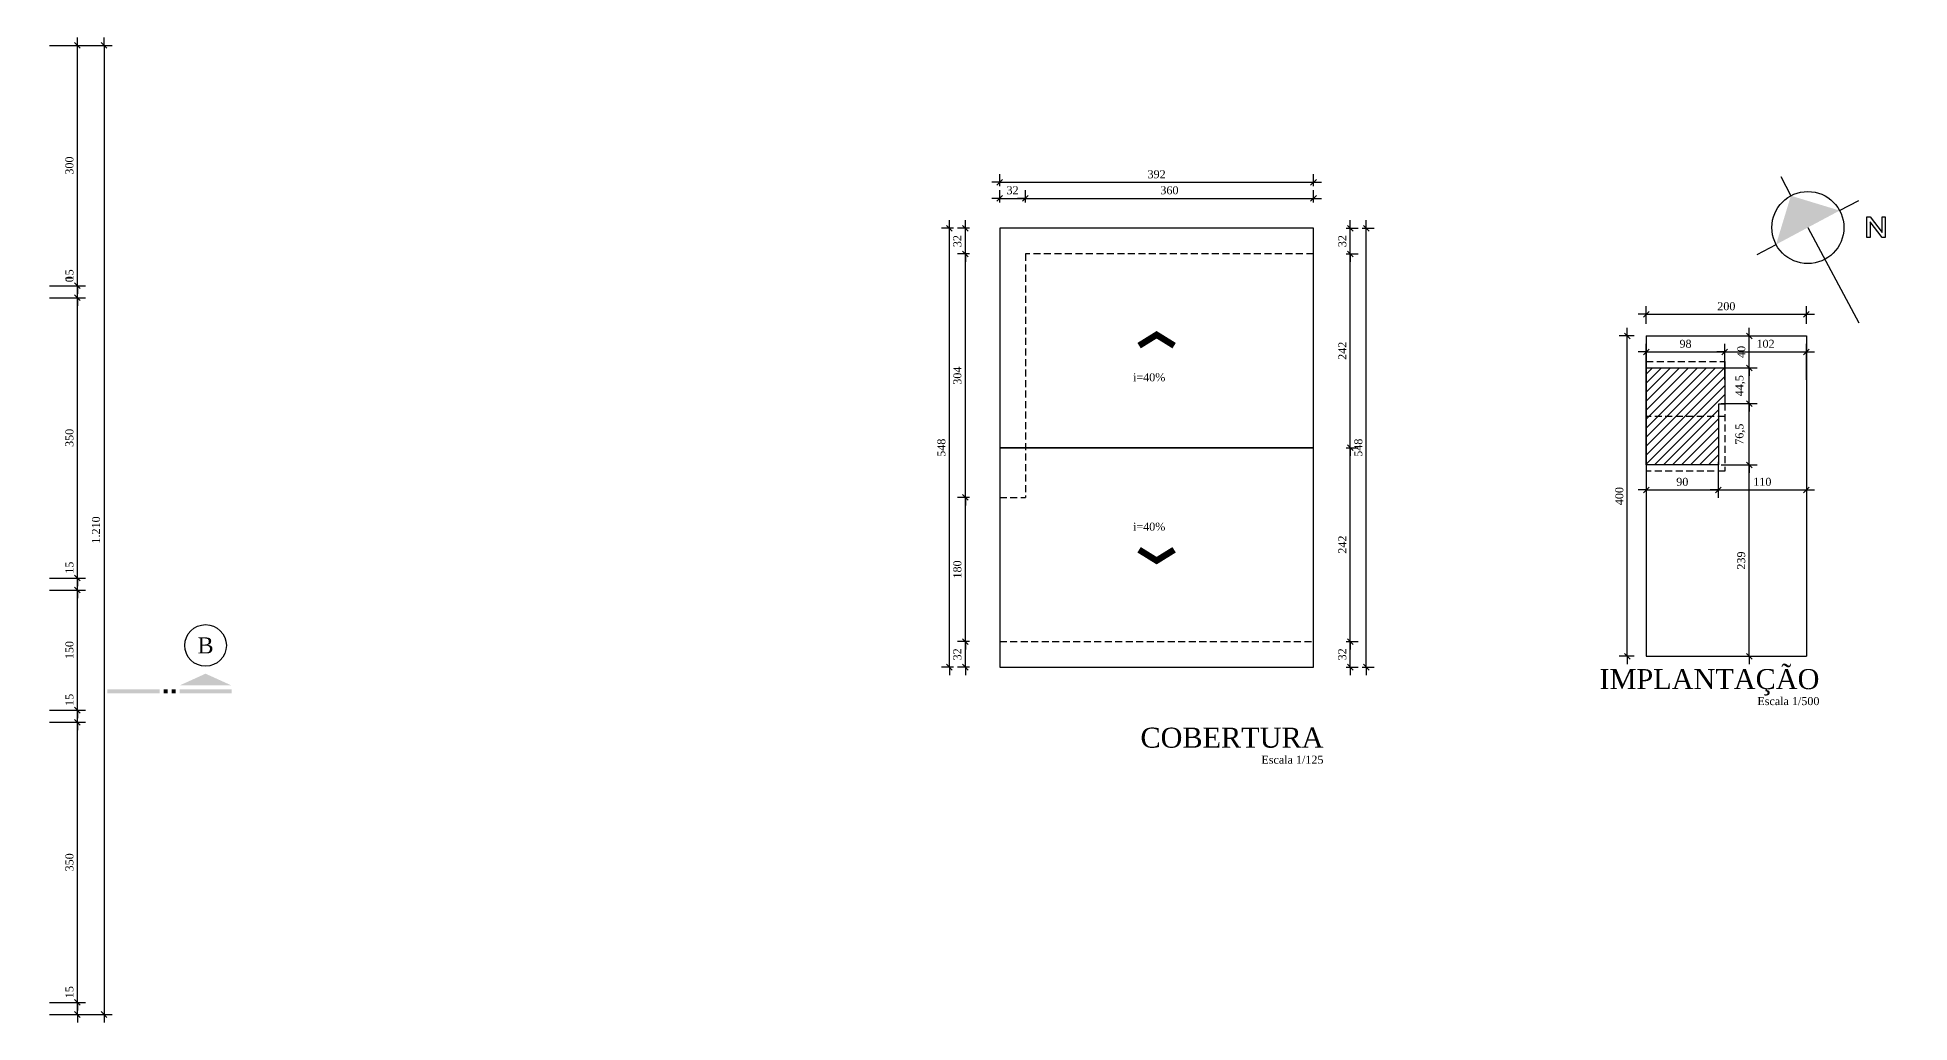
# Model space of a CAD drawing. Extents: x -3950 to 2084, y 1379 to 9369.
# Drawn here: x -2491 to -152, y 6006 to 7236 of the extents above; entities that cross this region are included whole.
import ezdxf
from ezdxf.enums import TextEntityAlignment as Align

# ---------------------------------------------------------------- set-up
doc = ezdxf.new("R2010")
doc.units = 0
doc.header["$LTSCALE"] = 35
doc.linetypes.add('HIDDEN', pattern=[0.375, 0.25, -0.125])
doc.layers.get('0').update_dxf_attribs({"linetype": 'CONTINUOUS'})
doc.layers.get('DEFPOINTS').update_dxf_attribs({"linetype": 'CONTINUOUS'})
for name, color, linetype in [('COTA', 13, 'CONTINUOUS'), ('ESPEC', 2, 'CONTINUOUS'), ('LINVISTA', 13, 'CONTINUOUS'), ('PROJECAO', 13, 'HIDDEN'), ('REG120-160', 4, 'CONTINUOUS'), ('REG60-100', 7, 'CONTINUOUS')]:
    doc.layers.add(name, color=color, linetype=linetype)
doc.styles.add('REGUA160', font='times.ttf')
doc.styles.add('REGUA200', font='times.ttf')
doc.styles.add('REGUA80', font='times.ttf')
doc.dimstyles.get("Standard").update_dxf_attribs({"dimscale": 5, "dimtxt": 2, "dimasz": 0.01, "dimexe": 2, "dimexo": 3, "dimgap": 0.98, "dimtad": 1, "dimrnd": 0.5, "dimdsep": 46, "dimlunit": 6, "dimtxsty": 'REGUA80', "dimcen": 4, "dimdle": 4, "dimclrt": 2, "dimaunit": 1, "dimadec": 0, "dimazin": 0, "dimtfac": 1, "dimtdec": 4, "dimtofl": 0, "dimtmove": 0, "dimatfit": 3, "dimfxl": 1, "dimtolj": 1, "dimtzin": 0, "dimarcsym": 0})

# ---------------------------------------------------------------- blocks, each defined once
blk = doc.blocks.new('COTATR')
at = {"color": 6}
blk.add_line((-71, -71), (71, 71), dxfattribs=at)
at = {"color": 0, "linetype": 'ByBlock'}
blk.add_line((0, 0), (200, 0), dxfattribs=at)
blk = doc.blocks.new('*D45')
at = {"color": 0, "linetype": 'ByBlock'}
for p, q in [((-2440.6, 6030.9), (-2440.6, 6056.6)), ((-2475.6, 6030.9), (-2430.6, 6030.9)), ((-2475.6, 6015.9), (-2430.6, 6015.9)), ((-2440.6, 6015.9), (-2440.6, 6030.8))]:
    blk.add_line(p, q, dxfattribs=at)
at = {"layer": 'DEFPOINTS', "color": 0, "linetype": 'ByBlock'}
for p in [(-2490.6, 6030.9), (-2490.6, 6015.9), (-2440.6, 6030.9)]:
    blk.add_point(p, dxfattribs=at)
at = {"color": 0, "linetype": 'ByBlock', "xscale": 0.05, "yscale": 0.05, "zscale": 0.05}
for p, rotation in [((-2440.6, 6030.9), 90), ((-2440.6, 6015.9), 270)]:
    blk.add_blockref('COTATR', p, dxfattribs=dict(at, rotation=rotation))
at = {"color": 2, "linetype": 'ByBlock', "insert": (-2450.6, 6043.8), "char_height": 10, "attachment_point": 5, "rotation": 90, "style": 'REGUA80'}
blk.add_mtext('\\A1;15', dxfattribs=at)
blk = doc.blocks.new('*D46')
at = {"color": 0, "linetype": 'ByBlock'}
for p, q in [((-2475.6, 6380.9), (-2430.6, 6380.9)), ((-2440.6, 6030.9), (-2440.6, 6380.8)), ((-2475.6, 6030.9), (-2430.6, 6030.9))]:
    blk.add_line(p, q, dxfattribs=at)
at = {"layer": 'DEFPOINTS', "color": 0, "linetype": 'ByBlock'}
for p in [(-2490.6, 6380.9), (-2440.6, 6380.9), (-2490.6, 6030.9)]:
    blk.add_point(p, dxfattribs=at)
at = {"color": 0, "linetype": 'ByBlock', "xscale": 0.05, "yscale": 0.05, "zscale": 0.05}
for p, rotation in [((-2440.6, 6380.9), 90), ((-2440.6, 6030.9), 270)]:
    blk.add_blockref('COTATR', p, dxfattribs=dict(at, rotation=rotation))
at = {"color": 2, "linetype": 'ByBlock', "insert": (-2450.6, 6205.9), "char_height": 10, "attachment_point": 5, "rotation": 90, "style": 'REGUA80'}
blk.add_mtext('\\A1;350', dxfattribs=at)
blk = doc.blocks.new('*D47')
at = {"color": 0, "linetype": 'ByBlock'}
for p, q in [((-2440.6, 6395.9), (-2440.6, 6421.6)), ((-2475.6, 6395.9), (-2430.6, 6395.9)), ((-2440.6, 6380.9), (-2440.6, 6395.8)), ((-2475.6, 6380.9), (-2430.6, 6380.9))]:
    blk.add_line(p, q, dxfattribs=at)
at = {"layer": 'DEFPOINTS', "color": 0, "linetype": 'ByBlock'}
for p in [(-2490.6, 6395.9), (-2440.6, 6395.9), (-2490.6, 6380.9)]:
    blk.add_point(p, dxfattribs=at)
at = {"color": 0, "linetype": 'ByBlock', "xscale": 0.05, "yscale": 0.05, "zscale": 0.05}
for p, rotation in [((-2440.6, 6395.9), 90), ((-2440.6, 6380.9), 270)]:
    blk.add_blockref('COTATR', p, dxfattribs=dict(at, rotation=rotation))
at = {"color": 2, "linetype": 'ByBlock', "insert": (-2450.6, 6408.8), "char_height": 10, "attachment_point": 5, "rotation": 90, "style": 'REGUA80'}
blk.add_mtext('\\A1;15', dxfattribs=at)
blk = doc.blocks.new('*D48')
at = {"color": 0, "linetype": 'ByBlock'}
for p, q in [((-2475.6, 6545.9), (-2430.6, 6545.9)), ((-2440.6, 6395.9), (-2440.6, 6545.8)), ((-2475.6, 6395.9), (-2430.6, 6395.9))]:
    blk.add_line(p, q, dxfattribs=at)
at = {"layer": 'DEFPOINTS', "color": 0, "linetype": 'ByBlock'}
for p in [(-2490.6, 6545.9), (-2440.6, 6545.9), (-2490.6, 6395.9)]:
    blk.add_point(p, dxfattribs=at)
at = {"color": 0, "linetype": 'ByBlock', "xscale": 0.05, "yscale": 0.05, "zscale": 0.05}
for p, rotation in [((-2440.6, 6545.9), 90), ((-2440.6, 6395.9), 270)]:
    blk.add_blockref('COTATR', p, dxfattribs=dict(at, rotation=rotation))
at = {"color": 2, "linetype": 'ByBlock', "insert": (-2450.6, 6470.9), "char_height": 10, "attachment_point": 5, "rotation": 90, "style": 'REGUA80'}
blk.add_mtext('\\A1;150', dxfattribs=at)
blk = doc.blocks.new('*D49')
at = {"color": 0, "linetype": 'ByBlock'}
for p, q in [((-2440.6, 6560.9), (-2440.6, 6586.6)), ((-2475.6, 6560.9), (-2430.6, 6560.9)), ((-2440.6, 6545.9), (-2440.6, 6560.8)), ((-2475.6, 6545.9), (-2430.6, 6545.9))]:
    blk.add_line(p, q, dxfattribs=at)
at = {"layer": 'DEFPOINTS', "color": 0, "linetype": 'ByBlock'}
for p in [(-2490.6, 6560.9), (-2440.6, 6560.9), (-2490.6, 6545.9)]:
    blk.add_point(p, dxfattribs=at)
at = {"color": 0, "linetype": 'ByBlock', "xscale": 0.05, "yscale": 0.05, "zscale": 0.05}
for p, rotation in [((-2440.6, 6560.9), 90), ((-2440.6, 6545.9), 270)]:
    blk.add_blockref('COTATR', p, dxfattribs=dict(at, rotation=rotation))
at = {"color": 2, "linetype": 'ByBlock', "insert": (-2450.6, 6573.8), "char_height": 10, "attachment_point": 5, "rotation": 90, "style": 'REGUA80'}
blk.add_mtext('\\A1;15', dxfattribs=at)
blk = doc.blocks.new('*D50')
at = {"color": 0, "linetype": 'ByBlock'}
for p, q in [((-2475.6, 6910.9), (-2430.6, 6910.9)), ((-2440.6, 6560.9), (-2440.6, 6910.8)), ((-2475.6, 6560.9), (-2430.6, 6560.9))]:
    blk.add_line(p, q, dxfattribs=at)
at = {"layer": 'DEFPOINTS', "color": 0, "linetype": 'ByBlock'}
for p in [(-2490.6, 6910.9), (-2440.6, 6910.9), (-2490.6, 6560.9)]:
    blk.add_point(p, dxfattribs=at)
at = {"color": 0, "linetype": 'ByBlock', "xscale": 0.05, "yscale": 0.05, "zscale": 0.05}
for p, rotation in [((-2440.6, 6910.9), 90), ((-2440.6, 6560.9), 270)]:
    blk.add_blockref('COTATR', p, dxfattribs=dict(at, rotation=rotation))
at = {"color": 2, "linetype": 'ByBlock', "insert": (-2450.6, 6735.9), "char_height": 10, "attachment_point": 5, "rotation": 90, "style": 'REGUA80'}
blk.add_mtext('\\A1;350', dxfattribs=at)
blk = doc.blocks.new('*D51')
at = {"color": 0, "linetype": 'ByBlock'}
for p, q in [((-2440.6, 6925.9), (-2440.6, 6951.6)), ((-2475.6, 6925.9), (-2430.6, 6925.9)), ((-2440.6, 6910.9), (-2440.6, 6925.8)), ((-2475.6, 6910.9), (-2430.6, 6910.9))]:
    blk.add_line(p, q, dxfattribs=at)
at = {"layer": 'DEFPOINTS', "color": 0, "linetype": 'ByBlock'}
for p in [(-2490.6, 6925.9), (-2440.6, 6925.9), (-2490.6, 6910.9)]:
    blk.add_point(p, dxfattribs=at)
at = {"color": 0, "linetype": 'ByBlock', "xscale": 0.05, "yscale": 0.05, "zscale": 0.05}
for p, rotation in [((-2440.6, 6925.9), 90), ((-2440.6, 6910.9), 270)]:
    blk.add_blockref('COTATR', p, dxfattribs=dict(at, rotation=rotation))
at = {"color": 2, "linetype": 'ByBlock', "insert": (-2450.6, 6938.8), "char_height": 10, "attachment_point": 5, "rotation": 90, "style": 'REGUA80'}
blk.add_mtext('\\A1;15', dxfattribs=at)
blk = doc.blocks.new('*D52')
at = {"color": 0, "linetype": 'ByBlock'}
for p, q in [((-2475.6, 6925.9), (-2430.6, 6925.9)), ((-2475.6, 6925.9), (-2430.6, 6925.9)), ((-2440.6, 6925.9), (-2440.6, 6942.1)), ((-2440.6, 6925.8), (-2440.6, 6925.8))]:
    blk.add_line(p, q, dxfattribs=at)
at = {"layer": 'DEFPOINTS', "color": 0, "linetype": 'ByBlock'}
for p in [(-2490.6, 6925.9), (-2490.6, 6925.9), (-2440.6, 6925.9)]:
    blk.add_point(p, dxfattribs=at)
at = {"color": 0, "linetype": 'ByBlock', "xscale": 0.05, "yscale": 0.05, "zscale": 0.05}
for rotation in [90, 270]:
    blk.add_blockref('COTATR', (-2440.6, 6925.9), dxfattribs=dict(at, rotation=rotation))
at = {"color": 2, "linetype": 'ByBlock', "insert": (-2450.6, 6934), "char_height": 10, "attachment_point": 5, "rotation": 90, "style": 'REGUA80'}
blk.add_mtext('\\A1;0', dxfattribs=at)
blk = doc.blocks.new('*D53')
at = {"color": 0, "linetype": 'ByBlock'}
for p, q in [((-2475.6, 7225.9), (-2430.6, 7225.9)), ((-2440.6, 6925.9), (-2440.6, 7225.8)), ((-2475.6, 6925.9), (-2430.6, 6925.9))]:
    blk.add_line(p, q, dxfattribs=at)
at = {"layer": 'DEFPOINTS', "color": 0, "linetype": 'ByBlock'}
for p in [(-2490.6, 7225.9), (-2440.6, 7225.9), (-2490.6, 6925.9)]:
    blk.add_point(p, dxfattribs=at)
at = {"color": 0, "linetype": 'ByBlock', "xscale": 0.05, "yscale": 0.05, "zscale": 0.05}
for p, rotation in [((-2440.6, 7225.9), 90), ((-2440.6, 6925.9), 270)]:
    blk.add_blockref('COTATR', p, dxfattribs=dict(at, rotation=rotation))
at = {"color": 2, "linetype": 'ByBlock', "insert": (-2450.6, 7075.9), "char_height": 10, "attachment_point": 5, "rotation": 90, "style": 'REGUA80'}
blk.add_mtext('\\A1;300', dxfattribs=at)
blk = doc.blocks.new('*D54')
at = {"color": 0, "linetype": 'ByBlock'}
for p, q in [((-2460.6, 7225.9), (-2397.4, 7225.9)), ((-2407.4, 7225.8), (-2407.4, 6015.9)), ((-2460.6, 6015.9), (-2397.4, 6015.9))]:
    blk.add_line(p, q, dxfattribs=at)
at = {"layer": 'DEFPOINTS', "color": 0, "linetype": 'ByBlock'}
for p in [(-2475.6, 7225.9), (-2475.6, 6015.9), (-2407.4, 6015.9)]:
    blk.add_point(p, dxfattribs=at)
at = {"color": 0, "linetype": 'ByBlock', "xscale": 0.05, "yscale": 0.05, "zscale": 0.05}
for p, rotation in [((-2407.4, 7225.9), 90), ((-2407.4, 6015.9), 270)]:
    blk.add_blockref('COTATR', p, dxfattribs=dict(at, rotation=rotation))
at = {"color": 2, "linetype": 'ByBlock', "insert": (-2417.4, 6620.9), "char_height": 10, "attachment_point": 5, "rotation": 90, "style": 'REGUA80'}
blk.add_mtext('\\A1;1.210', dxfattribs=at)
blk = doc.blocks.new('CORTE3')
at = {"color": 4}
blk.add_solid([(-6.5, 2), (6.5, 2), (0, 4.95)], dxfattribs=at)
at = {"color": 4, "linetype": 'ByBlock'}
for points in [[(-6.5, 0), (-6.5, 1), (6.5, 0), (6.5, 1)], [(7.5, 0), (7.5, 1), (8.5, 0), (8.5, 1)], [(9.5, 0), (9.5, 1), (10.5, 0), (10.5, 1)], [(11.5, 0), (11.5, 1), (24.5, 0), (24.5, 1)]]:
    blk.add_solid(points, dxfattribs=at)
blk = doc.blocks.new('INDDIRF')
at = {"color": 4, "linetype": 'ByBlock'}
for points in [[(0, 0), (1.86, 3), (1.18, 0), (2.71, 2.47)], [(0, 0), (1.86, -3), (1.18, 0), (2.71, -2.47)]]:
    blk.add_solid(points, dxfattribs=at)
blk = doc.blocks.new('TITUL3')
at = {"color": 6, "style": 'REGUA200', "width": 1.4}
blk.add_attdef('TITULO', text='', height=5, dxfattribs=at).set_placement((0, 0), align=Align.RIGHT)
at = {"color": 0, "style": 'REGUA80', "width": 1.4}
blk.add_attdef('ESCALA', text='', height=2, dxfattribs=at).set_placement((0, -4), align=Align.RIGHT)
blk = doc.blocks.new('*D100')
at = {"color": 0, "linetype": 'ByBlock'}
for p, q in [((-855.3, 6481.6), (-840.3, 6481.6)), ((-850.3, 6449.7), (-850.3, 6481.6)), ((-855.3, 6449.6), (-840.3, 6449.6))]:
    blk.add_line(p, q, dxfattribs=at)
at = {"layer": 'DEFPOINTS', "color": 0, "linetype": 'ByBlock'}
for p in [(-870.3, 6481.6), (-850.3, 6481.6), (-870.3, 6449.6)]:
    blk.add_point(p, dxfattribs=at)
at = {"color": 0, "linetype": 'ByBlock', "xscale": 0.05, "yscale": 0.05, "zscale": 0.05}
for p, rotation in [((-850.3, 6481.6), 90), ((-850.3, 6449.6), 270)]:
    blk.add_blockref('COTATR', p, dxfattribs=dict(at, rotation=rotation))
at = {"color": 2, "linetype": 'ByBlock', "insert": (-860.3, 6465.6), "char_height": 10, "attachment_point": 5, "rotation": 90, "style": 'REGUA80'}
blk.add_mtext('\\A1;32', dxfattribs=at)
blk = doc.blocks.new('*D101')
at = {"color": 0, "linetype": 'ByBlock'}
for p, q in [((-855.3, 6723.6), (-840.3, 6723.6)), ((-850.3, 6481.7), (-850.3, 6723.6)), ((-855.3, 6481.6), (-840.3, 6481.6))]:
    blk.add_line(p, q, dxfattribs=at)
at = {"layer": 'DEFPOINTS', "color": 0, "linetype": 'ByBlock'}
for p in [(-870.3, 6723.6), (-850.3, 6723.6), (-870.3, 6481.6)]:
    blk.add_point(p, dxfattribs=at)
at = {"color": 0, "linetype": 'ByBlock', "xscale": 0.05, "yscale": 0.05, "zscale": 0.05}
for p, rotation in [((-850.3, 6723.6), 90), ((-850.3, 6481.6), 270)]:
    blk.add_blockref('COTATR', p, dxfattribs=dict(at, rotation=rotation))
at = {"color": 2, "linetype": 'ByBlock', "insert": (-860.2, 6602.6), "char_height": 10, "attachment_point": 5, "rotation": 90, "style": 'REGUA80'}
blk.add_mtext('\\A1;242', dxfattribs=at)
blk = doc.blocks.new('*D102')
at = {"color": 0, "linetype": 'ByBlock'}
for p, q in [((-855.3, 6965.6), (-840.3, 6965.6)), ((-850.3, 6723.7), (-850.3, 6965.6)), ((-855.3, 6723.6), (-840.3, 6723.6))]:
    blk.add_line(p, q, dxfattribs=at)
at = {"layer": 'DEFPOINTS', "color": 0, "linetype": 'ByBlock'}
for p in [(-870.3, 6965.6), (-850.3, 6965.6), (-870.3, 6723.6)]:
    blk.add_point(p, dxfattribs=at)
at = {"color": 0, "linetype": 'ByBlock', "xscale": 0.05, "yscale": 0.05, "zscale": 0.05}
for p, rotation in [((-850.3, 6965.6), 90), ((-850.3, 6723.6), 270)]:
    blk.add_blockref('COTATR', p, dxfattribs=dict(at, rotation=rotation))
at = {"color": 2, "linetype": 'ByBlock', "insert": (-860.2, 6844.6), "char_height": 10, "attachment_point": 5, "rotation": 90, "style": 'REGUA80'}
blk.add_mtext('\\A1;242', dxfattribs=at)
blk = doc.blocks.new('*D103')
at = {"color": 0, "linetype": 'ByBlock'}
for p, q in [((-855.3, 6997.6), (-840.3, 6997.6)), ((-850.3, 6965.7), (-850.3, 6997.6)), ((-855.3, 6965.6), (-840.3, 6965.6))]:
    blk.add_line(p, q, dxfattribs=at)
at = {"layer": 'DEFPOINTS', "color": 0, "linetype": 'ByBlock'}
for p in [(-870.3, 6997.6), (-850.3, 6997.6), (-870.3, 6965.6)]:
    blk.add_point(p, dxfattribs=at)
at = {"color": 0, "linetype": 'ByBlock', "xscale": 0.05, "yscale": 0.05, "zscale": 0.05}
for p, rotation in [((-850.3, 6997.6), 90), ((-850.3, 6965.6), 270)]:
    blk.add_blockref('COTATR', p, dxfattribs=dict(at, rotation=rotation))
at = {"color": 2, "linetype": 'ByBlock', "insert": (-860.3, 6981.6), "char_height": 10, "attachment_point": 5, "rotation": 90, "style": 'REGUA80'}
blk.add_mtext('\\A1;32', dxfattribs=at)
blk = doc.blocks.new('*D104')
at = {"color": 0, "linetype": 'ByBlock'}
for p, q in [((-835.3, 6997.6), (-820.3, 6997.6)), ((-830.3, 6449.7), (-830.3, 6997.6)), ((-835.3, 6449.6), (-820.3, 6449.6))]:
    blk.add_line(p, q, dxfattribs=at)
at = {"layer": 'DEFPOINTS', "color": 0, "linetype": 'ByBlock'}
for p in [(-850.3, 6997.6), (-830.3, 6997.6), (-850.3, 6449.6)]:
    blk.add_point(p, dxfattribs=at)
at = {"color": 0, "linetype": 'ByBlock', "xscale": 0.05, "yscale": 0.05, "zscale": 0.05}
for p, rotation in [((-830.3, 6997.6), 90), ((-830.3, 6449.6), 270)]:
    blk.add_blockref('COTATR', p, dxfattribs=dict(at, rotation=rotation))
at = {"color": 2, "linetype": 'ByBlock', "insert": (-840.3, 6723.6), "char_height": 10, "attachment_point": 5, "rotation": 90, "style": 'REGUA80'}
blk.add_mtext('\\A1;548', dxfattribs=at)
blk = doc.blocks.new('*D105')
at = {"color": 0, "linetype": 'ByBlock'}
for p, q in [((-1326.2, 6481.6), (-1341.2, 6481.6)), ((-1331.2, 6449.7), (-1331.2, 6481.6)), ((-1326.2, 6449.6), (-1341.2, 6449.6))]:
    blk.add_line(p, q, dxfattribs=at)
at = {"layer": 'DEFPOINTS', "color": 0, "linetype": 'ByBlock'}
for p in [(-1331.2, 6481.6), (-1311.2, 6481.6), (-1311.2, 6449.6)]:
    blk.add_point(p, dxfattribs=at)
at = {"color": 0, "linetype": 'ByBlock', "xscale": 0.05, "yscale": 0.05, "zscale": 0.05}
for p, rotation in [((-1331.2, 6481.6), 90), ((-1331.2, 6449.6), 270)]:
    blk.add_blockref('COTATR', p, dxfattribs=dict(at, rotation=rotation))
at = {"color": 2, "linetype": 'ByBlock', "insert": (-1341.2, 6465.6), "char_height": 10, "attachment_point": 5, "rotation": 90, "style": 'REGUA80'}
blk.add_mtext('\\A1;32', dxfattribs=at)
blk = doc.blocks.new('*D106')
at = {"color": 0, "linetype": 'ByBlock'}
for p, q in [((-1326.2, 6661.6), (-1341.2, 6661.6)), ((-1331.2, 6481.7), (-1331.2, 6661.6)), ((-1326.2, 6481.6), (-1341.2, 6481.6))]:
    blk.add_line(p, q, dxfattribs=at)
at = {"layer": 'DEFPOINTS', "color": 0, "linetype": 'ByBlock'}
for p in [(-1331.2, 6661.6), (-1311.2, 6661.6), (-1311.2, 6481.6)]:
    blk.add_point(p, dxfattribs=at)
at = {"color": 0, "linetype": 'ByBlock', "xscale": 0.05, "yscale": 0.05, "zscale": 0.05}
for p, rotation in [((-1331.2, 6661.6), 90), ((-1331.2, 6481.6), 270)]:
    blk.add_blockref('COTATR', p, dxfattribs=dict(at, rotation=rotation))
at = {"color": 2, "linetype": 'ByBlock', "insert": (-1341.2, 6571.6), "char_height": 10, "attachment_point": 5, "rotation": 90, "style": 'REGUA80'}
blk.add_mtext('\\A1;180', dxfattribs=at)
blk = doc.blocks.new('*D107')
at = {"color": 0, "linetype": 'ByBlock'}
for p, q in [((-1326.2, 6965.6), (-1341.2, 6965.6)), ((-1331.2, 6661.7), (-1331.2, 6965.6)), ((-1326.2, 6661.6), (-1341.2, 6661.6))]:
    blk.add_line(p, q, dxfattribs=at)
at = {"layer": 'DEFPOINTS', "color": 0, "linetype": 'ByBlock'}
for p in [(-1331.2, 6965.6), (-1311.2, 6965.6), (-1311.2, 6661.6)]:
    blk.add_point(p, dxfattribs=at)
at = {"color": 0, "linetype": 'ByBlock', "xscale": 0.05, "yscale": 0.05, "zscale": 0.05}
for p, rotation in [((-1331.2, 6965.6), 90), ((-1331.2, 6661.6), 270)]:
    blk.add_blockref('COTATR', p, dxfattribs=dict(at, rotation=rotation))
at = {"color": 2, "linetype": 'ByBlock', "insert": (-1341.2, 6813.6), "char_height": 10, "attachment_point": 5, "rotation": 90, "style": 'REGUA80'}
blk.add_mtext('\\A1;304', dxfattribs=at)
blk = doc.blocks.new('*D108')
at = {"color": 0, "linetype": 'ByBlock'}
for p, q in [((-1326.2, 6997.6), (-1341.2, 6997.6)), ((-1331.2, 6965.7), (-1331.2, 6997.6)), ((-1326.2, 6965.6), (-1341.2, 6965.6))]:
    blk.add_line(p, q, dxfattribs=at)
at = {"layer": 'DEFPOINTS', "color": 0, "linetype": 'ByBlock'}
for p in [(-1331.2, 6997.6), (-1311.2, 6997.6), (-1311.2, 6965.6)]:
    blk.add_point(p, dxfattribs=at)
at = {"color": 0, "linetype": 'ByBlock', "xscale": 0.05, "yscale": 0.05, "zscale": 0.05}
for p, rotation in [((-1331.2, 6997.6), 90), ((-1331.2, 6965.6), 270)]:
    blk.add_blockref('COTATR', p, dxfattribs=dict(at, rotation=rotation))
at = {"color": 2, "linetype": 'ByBlock', "insert": (-1341.2, 6981.6), "char_height": 10, "attachment_point": 5, "rotation": 90, "style": 'REGUA80'}
blk.add_mtext('\\A1;32', dxfattribs=at)
blk = doc.blocks.new('*D109')
at = {"color": 0, "linetype": 'ByBlock'}
for p, q in [((-1346.2, 6997.6), (-1361.2, 6997.6)), ((-1351.2, 6449.7), (-1351.2, 6997.6)), ((-1346.2, 6449.6), (-1361.2, 6449.6))]:
    blk.add_line(p, q, dxfattribs=at)
at = {"layer": 'DEFPOINTS', "color": 0, "linetype": 'ByBlock'}
for p in [(-1351.2, 6997.6), (-1331.2, 6997.6), (-1331.2, 6449.6)]:
    blk.add_point(p, dxfattribs=at)
at = {"color": 0, "linetype": 'ByBlock', "xscale": 0.05, "yscale": 0.05, "zscale": 0.05}
for p, rotation in [((-1351.2, 6997.6), 90), ((-1351.2, 6449.6), 270)]:
    blk.add_blockref('COTATR', p, dxfattribs=dict(at, rotation=rotation))
at = {"color": 2, "linetype": 'ByBlock', "insert": (-1361.2, 6723.6), "char_height": 10, "attachment_point": 5, "rotation": 90, "style": 'REGUA80'}
blk.add_mtext('\\A1;548', dxfattribs=at)
blk = doc.blocks.new('*D110')
at = {"color": 0, "linetype": 'ByBlock'}
for p, q in [((-1288.3, 7030), (-1288.3, 7045)), ((-1256.3, 7030), (-1256.3, 7045)), ((-1288.3, 7035), (-1256.4, 7035))]:
    blk.add_line(p, q, dxfattribs=at)
at = {"layer": 'DEFPOINTS', "color": 0, "linetype": 'ByBlock'}
for p in [(-1256.3, 7035), (-1288.3, 7015), (-1256.3, 7015)]:
    blk.add_point(p, dxfattribs=at)
at = {"color": 0, "linetype": 'ByBlock', "xscale": 0.05, "yscale": 0.05, "zscale": 0.05, "rotation": 180}
blk.add_blockref('COTATR', (-1288.3, 7035), dxfattribs=at)
at = {"color": 0, "linetype": 'ByBlock', "xscale": 0.05, "yscale": 0.05, "zscale": 0.05}
blk.add_blockref('COTATR', (-1256.3, 7035), dxfattribs=at)
at = {"color": 2, "linetype": 'ByBlock', "insert": (-1272.3, 7045), "char_height": 10, "attachment_point": 5, "style": 'REGUA80'}
blk.add_mtext('\\A1;32', dxfattribs=at)
blk = doc.blocks.new('*D111')
at = {"color": 0, "linetype": 'ByBlock'}
for p, q in [((-1256.3, 7030), (-1256.3, 7045)), ((-896.3, 7030), (-896.3, 7045)), ((-1256.3, 7035), (-896.4, 7035))]:
    blk.add_line(p, q, dxfattribs=at)
at = {"layer": 'DEFPOINTS', "color": 0, "linetype": 'ByBlock'}
for p in [(-896.3, 7035), (-1256.3, 7015), (-896.3, 7015)]:
    blk.add_point(p, dxfattribs=at)
at = {"color": 0, "linetype": 'ByBlock', "xscale": 0.05, "yscale": 0.05, "zscale": 0.05, "rotation": 180}
blk.add_blockref('COTATR', (-1256.3, 7035), dxfattribs=at)
at = {"color": 0, "linetype": 'ByBlock', "xscale": 0.05, "yscale": 0.05, "zscale": 0.05}
blk.add_blockref('COTATR', (-896.3, 7035), dxfattribs=at)
at = {"color": 2, "linetype": 'ByBlock', "insert": (-1076.3, 7045), "char_height": 10, "attachment_point": 5, "style": 'REGUA80'}
blk.add_mtext('\\A1;360', dxfattribs=at)
blk = doc.blocks.new('*D112')
at = {"color": 0, "linetype": 'ByBlock'}
for p, q in [((-1288.3, 7050), (-1288.3, 7065)), ((-896.3, 7050), (-896.3, 7065)), ((-1288.3, 7055), (-896.4, 7055))]:
    blk.add_line(p, q, dxfattribs=at)
at = {"layer": 'DEFPOINTS', "color": 0, "linetype": 'ByBlock'}
for p in [(-896.3, 7055), (-1288.3, 7035), (-896.3, 7035)]:
    blk.add_point(p, dxfattribs=at)
at = {"color": 0, "linetype": 'ByBlock', "xscale": 0.05, "yscale": 0.05, "zscale": 0.05, "rotation": 180}
blk.add_blockref('COTATR', (-1288.3, 7055), dxfattribs=at)
at = {"color": 0, "linetype": 'ByBlock', "xscale": 0.05, "yscale": 0.05, "zscale": 0.05}
blk.add_blockref('COTATR', (-896.3, 7055), dxfattribs=at)
at = {"color": 2, "linetype": 'ByBlock', "insert": (-1092.3, 7065), "char_height": 10, "attachment_point": 5, "style": 'REGUA80'}
blk.add_mtext('\\A1;392', dxfattribs=at)
blk = doc.blocks.new('*D115')
at = {"color": 0, "linetype": 'ByBlock'}
for p, q in [((-386.9, 6702.2), (-341.9, 6702.2)), ((-351.9, 6463.2), (-351.9, 6702.1)), ((-386.9, 6463.2), (-341.9, 6463.2))]:
    blk.add_line(p, q, dxfattribs=at)
at = {"layer": 'DEFPOINTS', "color": 0, "linetype": 'ByBlock'}
for p in [(-401.9, 6702.2), (-351.9, 6702.2), (-401.9, 6463.2)]:
    blk.add_point(p, dxfattribs=at)
at = {"color": 0, "linetype": 'ByBlock', "xscale": 0.05, "yscale": 0.05, "zscale": 0.05}
for p, rotation in [((-351.9, 6702.2), 90), ((-351.9, 6463.2), 270)]:
    blk.add_blockref('COTATR', p, dxfattribs=dict(at, rotation=rotation))
at = {"color": 2, "linetype": 'ByBlock', "insert": (-361.9, 6582.7), "char_height": 10, "attachment_point": 5, "rotation": 90, "style": 'REGUA80'}
blk.add_mtext('\\A1;239', dxfattribs=at)
blk = doc.blocks.new('*D116')
at = {"color": 0, "linetype": 'ByBlock'}
for p, q in [((-386.9, 6778.8), (-341.9, 6778.8)), ((-351.9, 6702.2), (-351.9, 6778.7))]:
    blk.add_line(p, q, dxfattribs=at)
at = {"layer": 'DEFPOINTS', "color": 0, "linetype": 'ByBlock'}
for p in [(-401.9, 6778.8), (-351.9, 6778.8), (-401.9, 6702.2)]:
    blk.add_point(p, dxfattribs=at)
at = {"color": 0, "linetype": 'ByBlock', "xscale": 0.05, "yscale": 0.05, "zscale": 0.05}
for p, rotation in [((-351.9, 6778.8), 90), ((-351.9, 6702.2), 270)]:
    blk.add_blockref('COTATR', p, dxfattribs=dict(at, rotation=rotation))
at = {"color": 2, "linetype": 'ByBlock', "insert": (-363, 6740.5), "char_height": 10, "attachment_point": 5, "rotation": 90, "style": 'REGUA80'}
blk.add_mtext('\\A1;76,5', dxfattribs=at)
blk = doc.blocks.new('*D117')
at = {"color": 0, "linetype": 'ByBlock'}
for p, q in [((-386.9, 6823.2), (-341.9, 6823.2)), ((-351.9, 6778.8), (-351.9, 6823.1))]:
    blk.add_line(p, q, dxfattribs=at)
at = {"layer": 'DEFPOINTS', "color": 0, "linetype": 'ByBlock'}
for p in [(-401.9, 6823.2), (-351.9, 6823.2), (-401.9, 6778.8)]:
    blk.add_point(p, dxfattribs=at)
at = {"color": 0, "linetype": 'ByBlock', "xscale": 0.05, "yscale": 0.05, "zscale": 0.05}
for p, rotation in [((-351.9, 6823.2), 90), ((-351.9, 6778.8), 270)]:
    blk.add_blockref('COTATR', p, dxfattribs=dict(at, rotation=rotation))
at = {"color": 2, "linetype": 'ByBlock', "insert": (-363, 6801), "char_height": 10, "attachment_point": 5, "rotation": 90, "style": 'REGUA80'}
blk.add_mtext('\\A1;44,5', dxfattribs=at)
blk = doc.blocks.new('*D118')
at = {"color": 0, "linetype": 'ByBlock'}
for p, q in [((-386.9, 6863.2), (-341.9, 6863.2)), ((-351.9, 6823.2), (-351.9, 6863.1))]:
    blk.add_line(p, q, dxfattribs=at)
at = {"layer": 'DEFPOINTS', "color": 0, "linetype": 'ByBlock'}
for p in [(-401.9, 6863.2), (-351.9, 6863.2), (-401.9, 6823.2)]:
    blk.add_point(p, dxfattribs=at)
at = {"color": 0, "linetype": 'ByBlock', "xscale": 0.05, "yscale": 0.05, "zscale": 0.05}
for p, rotation in [((-351.9, 6863.2), 90), ((-351.9, 6823.2), 270)]:
    blk.add_blockref('COTATR', p, dxfattribs=dict(at, rotation=rotation))
at = {"color": 2, "linetype": 'ByBlock', "insert": (-361.8, 6843.2), "char_height": 10, "attachment_point": 5, "rotation": 90, "style": 'REGUA80'}
blk.add_mtext('\\A1;40', dxfattribs=at)
blk = doc.blocks.new('*D119')
at = {"color": 0, "linetype": 'ByBlock'}
for p, q in [((-480.5, 6706), (-480.5, 6661)), ((-390.5, 6706), (-390.5, 6661)), ((-480.4, 6671), (-390.5, 6671))]:
    blk.add_line(p, q, dxfattribs=at)
at = {"layer": 'DEFPOINTS', "color": 0, "linetype": 'ByBlock'}
for p in [(-480.5, 6721), (-390.5, 6721), (-390.5, 6671)]:
    blk.add_point(p, dxfattribs=at)
at = {"color": 0, "linetype": 'ByBlock', "xscale": 0.05, "yscale": 0.05, "zscale": 0.05, "rotation": 180}
blk.add_blockref('COTATR', (-480.5, 6671), dxfattribs=at)
at = {"color": 0, "linetype": 'ByBlock', "xscale": 0.05, "yscale": 0.05, "zscale": 0.05}
blk.add_blockref('COTATR', (-390.5, 6671), dxfattribs=at)
at = {"color": 2, "linetype": 'ByBlock', "insert": (-435.5, 6681), "char_height": 10, "attachment_point": 5, "style": 'REGUA80'}
blk.add_mtext('\\A1;90', dxfattribs=at)
blk = doc.blocks.new('*D120')
at = {"color": 0, "linetype": 'ByBlock'}
for p, q in [((-280.5, 6706), (-280.5, 6661)), ((-390.4, 6671), (-280.5, 6671))]:
    blk.add_line(p, q, dxfattribs=at)
at = {"layer": 'DEFPOINTS', "color": 0, "linetype": 'ByBlock'}
for p in [(-390.5, 6721), (-280.5, 6721), (-280.5, 6671)]:
    blk.add_point(p, dxfattribs=at)
at = {"color": 0, "linetype": 'ByBlock', "xscale": 0.05, "yscale": 0.05, "zscale": 0.05, "rotation": 180}
blk.add_blockref('COTATR', (-390.5, 6671), dxfattribs=at)
at = {"color": 0, "linetype": 'ByBlock', "xscale": 0.05, "yscale": 0.05, "zscale": 0.05}
blk.add_blockref('COTATR', (-280.5, 6671), dxfattribs=at)
at = {"color": 2, "linetype": 'ByBlock', "insert": (-335.5, 6681), "char_height": 10, "attachment_point": 5, "style": 'REGUA80'}
blk.add_mtext('\\A1;110', dxfattribs=at)
blk = doc.blocks.new('*D121')
at = {"color": 0, "linetype": 'ByBlock'}
for p, q in [((-480.5, 6808.3), (-480.5, 6853.3)), ((-382.5, 6808.3), (-382.5, 6853.3)), ((-480.4, 6843.3), (-382.5, 6843.3))]:
    blk.add_line(p, q, dxfattribs=at)
at = {"layer": 'DEFPOINTS', "color": 0, "linetype": 'ByBlock'}
for p in [(-382.5, 6843.3), (-480.5, 6793.3), (-382.5, 6793.3)]:
    blk.add_point(p, dxfattribs=at)
at = {"color": 0, "linetype": 'ByBlock', "xscale": 0.05, "yscale": 0.05, "zscale": 0.05, "rotation": 180}
blk.add_blockref('COTATR', (-480.5, 6843.3), dxfattribs=at)
at = {"color": 0, "linetype": 'ByBlock', "xscale": 0.05, "yscale": 0.05, "zscale": 0.05}
blk.add_blockref('COTATR', (-382.5, 6843.3), dxfattribs=at)
at = {"color": 2, "linetype": 'ByBlock', "insert": (-431.5, 6853.3), "char_height": 10, "attachment_point": 5, "style": 'REGUA80'}
blk.add_mtext('\\A1;98', dxfattribs=at)
blk = doc.blocks.new('*D122')
at = {"color": 0, "linetype": 'ByBlock'}
for p, q in [((-280.5, 6808.3), (-280.5, 6853.3)), ((-382.4, 6843.3), (-280.5, 6843.3))]:
    blk.add_line(p, q, dxfattribs=at)
at = {"layer": 'DEFPOINTS', "color": 0, "linetype": 'ByBlock'}
for p in [(-280.5, 6843.3), (-382.5, 6793.3), (-280.5, 6793.3)]:
    blk.add_point(p, dxfattribs=at)
at = {"color": 0, "linetype": 'ByBlock', "xscale": 0.05, "yscale": 0.05, "zscale": 0.05, "rotation": 180}
blk.add_blockref('COTATR', (-382.5, 6843.3), dxfattribs=at)
at = {"color": 0, "linetype": 'ByBlock', "xscale": 0.05, "yscale": 0.05, "zscale": 0.05}
blk.add_blockref('COTATR', (-280.5, 6843.3), dxfattribs=at)
at = {"color": 2, "linetype": 'ByBlock', "insert": (-331.5, 6853.3), "char_height": 10, "attachment_point": 5, "style": 'REGUA80'}
blk.add_mtext('\\A1;102', dxfattribs=at)
blk = doc.blocks.new('*D123')
at = {"color": 0, "linetype": 'ByBlock'}
for p, q in [((-480.5, 6878.2), (-480.5, 6900.2)), ((-280.5, 6878.2), (-280.5, 6900.2)), ((-480.4, 6890.2), (-280.5, 6890.2))]:
    blk.add_line(p, q, dxfattribs=at)
at = {"layer": 'DEFPOINTS', "color": 0, "linetype": 'ByBlock'}
for p in [(-280.5, 6890.2), (-480.5, 6863.2), (-280.5, 6863.2)]:
    blk.add_point(p, dxfattribs=at)
at = {"color": 0, "linetype": 'ByBlock', "xscale": 0.05, "yscale": 0.05, "zscale": 0.05, "rotation": 180}
blk.add_blockref('COTATR', (-480.5, 6890.2), dxfattribs=at)
at = {"color": 0, "linetype": 'ByBlock', "xscale": 0.05, "yscale": 0.05, "zscale": 0.05}
blk.add_blockref('COTATR', (-280.5, 6890.2), dxfattribs=at)
at = {"color": 2, "linetype": 'ByBlock', "insert": (-380.5, 6900.2), "char_height": 10, "attachment_point": 5, "style": 'REGUA80'}
blk.add_mtext('\\A1;200', dxfattribs=at)
blk = doc.blocks.new('*D124')
at = {"color": 0, "linetype": 'ByBlock'}
for p, q in [((-495.5, 6863.2), (-514.2, 6863.2)), ((-504.2, 6463.2), (-504.2, 6863.1)), ((-495.5, 6463.2), (-514.2, 6463.2))]:
    blk.add_line(p, q, dxfattribs=at)
at = {"layer": 'DEFPOINTS', "color": 0, "linetype": 'ByBlock'}
for p in [(-504.2, 6863.2), (-480.5, 6863.2), (-480.5, 6463.2)]:
    blk.add_point(p, dxfattribs=at)
at = {"color": 0, "linetype": 'ByBlock', "xscale": 0.05, "yscale": 0.05, "zscale": 0.05}
for p, rotation in [((-504.2, 6863.2), 90), ((-504.2, 6463.2), 270)]:
    blk.add_blockref('COTATR', p, dxfattribs=dict(at, rotation=rotation))
at = {"color": 2, "linetype": 'ByBlock', "insert": (-514.2, 6663.2), "char_height": 10, "attachment_point": 5, "rotation": 90, "style": 'REGUA80'}
blk.add_mtext('\\A1;400', dxfattribs=at)
blk = doc.blocks.new('NORTE2')
at = {"color": 0, "linetype": 'ByBlock'}
for p, q in [((0, 14.4), (0, 9)), ((-14.4, 0), (-9, 0)), ((0, 0), (0, -27)), ((9, 0), (14.4, 0))]:
    blk.add_line(p, q, dxfattribs=at)
blk.add_circle((0, 0), 9, dxfattribs=at)
at = {"color": 4}
blk.add_solid([(-9, 0), (0, 9), (9, 0)], dxfattribs=at)
blk = doc.blocks.new('LNORTE')
at = {"color": 0, "linetype": 'ByBlock'}
blk.add_lwpolyline([(14.74, 2.71), (15.54, 2.71), (18.53, -1.21), (18.53, 2.71), (19.33, 2.71), (19.33, -2.53), (18.53, -2.53), (15.54, 1.4), (15.54, -2.53), (14.74, -2.53)], close=True, dxfattribs=at)

msp = doc.modelspace()

# ---------------------------------------------------------------- hatches: boundary and pattern name
at = {"layer": 'LINVISTA'}
h = msp.add_hatch(dxfattribs=at)
h.set_pattern_fill('ANSI31', color=256, scale=2.5, style=0)
h.set_pattern_definition([(45, (-468.2155, 5929.706), (-5.61266, 5.61266), [])])
h.paths.add_polyline_path([(-480.466, 6702.153), (-390.466, 6702.153), (-390.466, 6778.153), (-382.466, 6778.153), (-382.466, 6823.153), (-480.466, 6823.153)])

# ---------------------------------------------------------------- linework, layer by layer
for p, q in [((-480.466, 6863.153), (-280.466, 6863.153)), ((-480.466, 6863.153), (-480.466, 6463.153)), ((-280.466, 6863.153), (-280.466, 6463.153)), ((-480.466, 6823.153), (-382.466, 6823.153)), ((-480.466, 6702.153), (-480.466, 6823.153)), ((-382.466, 6823.153), (-382.466, 6778.153)), ((-382.466, 6778.153), (-390.466, 6778.153)), ((-390.466, 6778.153), (-390.466, 6702.153)), ((-390.466, 6702.153), (-480.466, 6702.153)), ((-480.466, 6463.153), (-280.466, 6463.153))]:
    msp.add_line(p, q)
at = {"layer": 'PROJECAO'}
for p, q in [((-896.309, 6965.619), (-1256.309, 6965.619)), ((-1256.309, 6965.619), (-1256.309, 6661.619)), ((-480.466, 6831.153), (-382.466, 6831.153)), ((-382.466, 6831.153), (-382.466, 6694.153)), ((-382.466, 6762.653), (-480.466, 6762.653)), ((-382.466, 6694.153), (-480.466, 6694.153)), ((-1288.309, 6661.619), (-1256.309, 6661.619)), ((-1288.309, 6481.619), (-896.309, 6481.619))]:
    msp.add_line(p, q, dxfattribs=at)
at = {"layer": 'PROJECAO', "linetype": 'Continuous'}
for points in [[(-896.309, 6997.619), (-1288.309, 6997.619), (-1288.309, 6723.619), (-896.309, 6723.619)], [(-1288.309, 6449.619), (-896.309, 6449.619), (-896.309, 6723.619), (-1288.309, 6723.619)]]:
    msp.add_lwpolyline(points, close=True, dxfattribs=at)
at = {"layer": 'REG120-160'}
msp.add_circle((-2280.575, 6476.724), 26, dxfattribs=at)

# ---------------------------------------------------------------- block references
at = {"layer": 'ESPEC'}
for name, p, xscale, yscale, zscale, rotation in [('NORTE2', (-278.641, 6998.551), 5, 5, 5, 28.07251750109059), ('INDDIRF', (-1092.309, 6869.348), 8, 8, 8, 270), ('INDDIRF', (-1092.309, 6577.891), -8, 8, 8, 270)]:
    msp.add_blockref(name, p, dxfattribs=dict(at, xscale=xscale, yscale=yscale, zscale=zscale, rotation=rotation))
at = {"layer": 'ESPEC', "yscale": 5, "zscale": 5}
for name, p, xscale in [('LNORTE', (-278.641, 6998.551), 5), ('CORTE3', (-2280.575, 6416.724), -5)]:
    msp.add_blockref(name, p, dxfattribs=dict(at, xscale=xscale))
at = {"layer": 'ESPEC'}
ref = msp.add_blockref('TITUL3', (-264.169, 6422.228), dxfattribs=dict(at, xscale=5, yscale=5, zscale=5))
ref.add_attrib('TITULO', 'IMPLANTAÇÃO', dxfattribs={"layer": '0', "color": 6, "height": 25, "style": 'REGUA200'}).set_placement((-264.169, 6422.228), align=Align.RIGHT)
ref.add_attrib('ESCALA', 'Escala 1/500', dxfattribs={"layer": '0', "color": 0, "height": 10, "style": 'REGUA80'}).set_placement((-264.169, 6402.228), align=Align.RIGHT)
ref = msp.add_blockref('TITUL3', (-883.831, 6349.08), dxfattribs=dict(at, xscale=5, yscale=5, zscale=5))
ref.add_attrib('TITULO', 'COBERTURA', dxfattribs={"layer": '0', "color": 6, "height": 25, "style": 'REGUA200'}).set_placement((-883.831, 6349.08), align=Align.RIGHT)
ref.add_attrib('ESCALA', 'Escala 1/125', dxfattribs={"layer": '0', "color": 0, "height": 10, "style": 'REGUA80'}).set_placement((-883.831, 6329.08), align=Align.RIGHT)

# ---------------------------------------------------------------- texts
at = {"layer": 'REG120-160', "style": 'REGUA160'}
msp.add_text('B', height=20, dxfattribs=at).set_placement((-2280.575, 6476.724), align=Align.MIDDLE)
at = {"layer": 'REG60-100', "style": 'REGUA80'}
for p in [(-1121.822, 6806.561), (-1121.822, 6620.014)]:
    msp.add_text('i=40%', height=10, dxfattribs=at).set_placement(p)

# ---------------------------------------------------------------- dimensions: what is measured, and where the dimension line sits
at = {"layer": 'COTA'}
for base, p1, p2, override, picture, middle in [((-2440.597, 7225.869), (-2490.597, 6925.869), (-2490.597, 7225.869), {"dimblk": 'COTATR'}, '*D53', (-2450.583, 7075.869)), ((-2407.399, 6015.869), (-2475.597, 7225.869), (-2475.597, 6015.869), {"dimblk": 'COTATR'}, '*D54', (-2417.4, 6620.869)), ((-1351.24, 6997.619), (-1331.24, 6449.619), (-1331.24, 6997.619), {"dimblk": 'COTATR'}, '*D109', (-1361.227, 6723.619)), ((-1331.24, 6997.619), (-1311.24, 6965.619), (-1311.24, 6997.619), {"dimblk": 'COTATR'}, '*D108', (-1341.227, 6981.619)), ((-850.266, 6997.619), (-870.266, 6965.619), (-870.266, 6997.619), {"dimblk": 'COTATR'}, '*D103', (-860.253, 6981.619)), ((-830.266, 6997.619), (-850.266, 6449.619), (-850.266, 6997.619), {"dimblk": 'COTATR'}, '*D104', (-840.253, 6723.619)), ((-1331.24, 6965.619), (-1311.24, 6661.619), (-1311.24, 6965.619), {"dimblk": 'COTATR'}, '*D107', (-1341.227, 6813.619)), ((-850.266, 6965.619), (-870.266, 6723.619), (-870.266, 6965.619), {"dimblk": 'COTATR'}, '*D102', (-860.166, 6844.619)), ((-2440.597, 6925.869), (-2490.597, 6910.869), (-2490.597, 6925.869), {"dimblk": 'COTATR'}, '*D51', (-2450.583, 6938.754)), ((-2440.596788352, 6925.869248274), (-2490.596788352, 6925.869248274), (-2490.596788352, 6925.869248274), {"dimblk": 'COTATR'}, '*D52', (-2450.583306016, 6934.030747913)), ((-2440.597, 6910.869), (-2490.597, 6560.869), (-2490.597, 6910.869), {"dimblk": 'COTATR'}, '*D50', (-2450.583, 6735.869)), ((-504.231, 6863.153), (-480.466, 6463.153), (-480.466, 6863.153), {"dimblk": 'COTATR'}, '*D124', (-514.217, 6663.153)), ((-351.852, 6863.153), (-401.852, 6823.153), (-401.852, 6863.153), {"dimblk": 'COTATR', "dimse1": 1}, '*D118', (-361.839, 6843.153)), ((-351.8524, 6823.1528), (-401.8524, 6778.7776), (-401.8524, 6823.1528), {"dimblk": 'COTATR', "dimse1": 1}, '*D117', (-362.9817, 6800.9652)), ((-351.8524, 6778.7776), (-401.8524, 6702.1528), (-401.8524, 6778.7776), {"dimblk": 'COTATR', "dimse1": 1}, '*D116', (-362.9817, 6740.4652)), ((-850.266, 6723.619), (-870.266, 6481.619), (-870.266, 6723.619), {"dimblk": 'COTATR'}, '*D101', (-860.166, 6602.619)), ((-351.852, 6702.153), (-401.852, 6463.153), (-401.852, 6702.153), {"dimblk": 'COTATR'}, '*D115', (-361.853, 6582.653)), ((-1331.24, 6661.619), (-1311.24, 6481.619), (-1311.24, 6661.619), {"dimblk": 'COTATR'}, '*D106', (-1341.227, 6571.619)), ((-2440.597, 6560.869), (-2490.597, 6545.869), (-2490.597, 6560.869), {"dimblk": 'COTATR'}, '*D49', (-2450.583, 6573.754)), ((-2440.597, 6545.869), (-2490.597, 6395.869), (-2490.597, 6545.869), {"dimblk": 'COTATR'}, '*D48', (-2450.583, 6470.869)), ((-1331.24, 6481.619), (-1311.24, 6449.619), (-1311.24, 6481.619), {"dimblk": 'COTATR'}, '*D105', (-1341.227, 6465.619)), ((-850.266, 6481.619), (-870.266, 6449.619), (-870.266, 6481.619), {"dimblk": 'COTATR'}, '*D100', (-860.253, 6465.619)), ((-2440.597, 6395.869), (-2490.597, 6380.869), (-2490.597, 6395.869), {"dimblk": 'COTATR'}, '*D47', (-2450.583, 6408.754)), ((-2440.597, 6380.869), (-2490.597, 6030.869), (-2490.597, 6380.869), {"dimblk": 'COTATR'}, '*D46', (-2450.583, 6205.869)), ((-2440.597, 6030.869), (-2490.597, 6015.869), (-2490.597, 6030.869), {"dimblk": 'COTATR'}, '*D45', (-2450.583, 6043.754))]:
    dim = msp.add_linear_dim(base=base, p1=p1, p2=p2, angle=90, dimstyle='Standard', override=override, dxfattribs=at)
    dim.commit()
    dim.dimension.update_dxf_attribs({"geometry": picture, "text_midpoint": middle})
for base, p1, p2, override, picture, middle in [((-896.309, 7054.985), (-1288.309, 7034.985), (-896.309, 7034.985), {"dimblk": 'COTATR'}, '*D112', (-1092.309, 7064.986)), ((-1256.309, 7034.985), (-1288.309, 7014.985), (-1256.309, 7014.985), {"dimblk": 'COTATR'}, '*D110', (-1272.309, 7044.972)), ((-896.309, 7034.985), (-1256.309, 7014.985), (-896.309, 7014.985), {"dimblk": 'COTATR'}, '*D111', (-1076.309, 7044.972)), ((-280.466, 6890.189), (-480.466, 6863.153), (-280.466, 6863.153), {"dimblk": 'COTATR'}, '*D123', (-380.466, 6900.176)), ((-382.466, 6843.319), (-480.466, 6793.319), (-382.466, 6793.319), {"dimblk": 'COTATR'}, '*D121', (-431.466, 6853.32)), ((-280.466, 6843.319), (-382.466, 6793.319), (-280.466, 6793.319), {"dimblk": 'COTATR', "dimse1": 1}, '*D122', (-331.466, 6853.306)), ((-390.466, 6670.968), (-480.466, 6720.968), (-390.466, 6720.968), {"dimblk": 'COTATR'}, '*D119', (-435.466, 6680.969)), ((-280.466, 6670.968), (-390.466, 6720.968), (-280.466, 6720.968), {"dimblk": 'COTATR', "dimse1": 1}, '*D120', (-335.466, 6680.954))]:
    dim = msp.add_linear_dim(base=base, p1=p1, p2=p2, dimstyle='Standard', override=override, dxfattribs=at)
    dim.commit()
    dim.dimension.update_dxf_attribs({"geometry": picture, "text_midpoint": middle})

doc.saveas('drawing.dxf')
